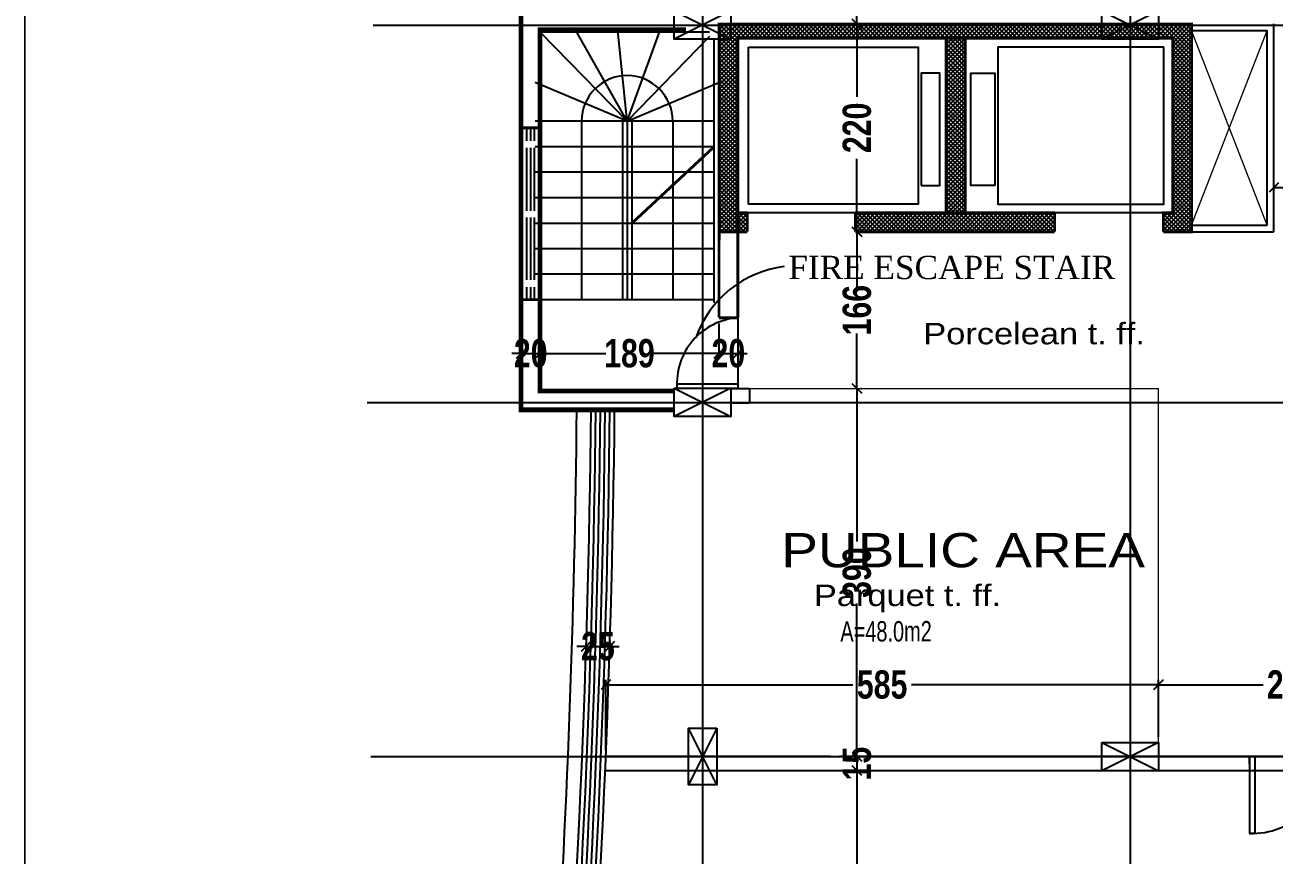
# Model space of a CAD drawing. Extents: x 285329 to 658348, y -83126 to -16980.
# Drawn here: x 353616 to 354939, y -41452 to -40573 of the extents above; entities that cross this region are included whole.
import ezdxf

# ---------------------------------------------------------------- set-up
doc = ezdxf.new("R2010")
doc.units = 0
doc.layers.get('0').update_dxf_attribs({"linetype": 'CONTINUOUS'})
doc.layers.get('DEFPOINTS').update_dxf_attribs({"color": 9, "linetype": 'CONTINUOUS'})
for name, color, linetype, lineweight in [('A-text finishing', 6, 'CONTINUOUS', 13), ('A-text function', 30, 'CONTINUOUS', 20), ('VIS', 8, 'CONTINUOUS', 18)]:
    doc.layers.add(name, color=color, linetype=linetype, lineweight=lineweight)
for name, color, linetype in [('AXIS', 1, 'CONTINUOUS'), ('COLUMN', 5, 'CONTINUOUS'), ('FURNITURE', 4, 'CONTINUOUS'), ('TEXT', 3, 'CONTINUOUS'), ('WALL', 7, 'CONTINUOUS'), ('WALL1', 2, 'CONTINUOUS')]:
    doc.layers.add(name, color=color, linetype=linetype)
doc.styles.add('ARIAL', font='BOD_CB.TTF', dxfattribs={"width": 1.2})
doc.styles.add('CITYBLUEPRINT', font='cityb___.ttf', dxfattribs={"width": 0.8})
doc.styles.get("Standard").update_dxf_attribs({"font": 'sanss___.ttf', "height": 15})
doc.styles.add('style2', font='romantic.ttf', dxfattribs={"height": 50})
doc.dimstyles.new('50', dxfattribs={"dimtxt": 30, "dimasz": 10, "dimexe": 5, "dimexo": 6, "dimgap": 5, "dimtad": 0, "dimdec": 0, "dimdsep": 46, "dimtxsty": 'CITYBLUEPRINT', "dimblk1": 'OBLIQUE', "dimblk2": 'OBLIQUE', "dimsah": 1, "dimcen": 0.05, "dimdle": 0.03, "dimclre": 22, "dimclrt": 7, "dimadec": 0, "dimazin": 0, "dimtfac": 1, "dimtdec": 0, "dimtix": 1, "dimtmove": 0, "dimatfit": 3, "dimldrblk": 'OBLIQUE', "dimfxl": 1, "dimtolj": 1, "dimtzin": 0, "dimarcsym": 0})

# ---------------------------------------------------------------- blocks, each defined once
blk = doc.blocks.new('COLUMN')
at = {"layer": 'AXIS'}
for p, q in [((236924.7, -9644.3), (236984.7, -9674.3)), ((236984.7, -9644.3), (236924.7, -9674.3))]:
    blk.add_line(p, q, dxfattribs=at)
at = {"layer": 'COLUMN'}
blk.add_lwpolyline([(236924.7, -9644.3), (236984.7, -9644.3), (236984.7, -9674.3), (236924.7, -9674.3)], close=True, dxfattribs=at)
blk = doc.blocks.new('cbcb')
at = {"layer": 'AXIS'}
for p, q in [((327577.9, -10741.6), (327577.9, -14318.5)), ((328031, -10741.7), (328030.4, -14326.1)), ((327229.2, -12204), (329570.3, -12204)), ((327222.6, -12603.7), (329572, -12603.7)), ((327226.6, -12978.7), (329572, -12978.7))]:
    blk.add_line(p, q, dxfattribs=at)
at = {"layer": 'WALL', "linetype": 'Continuous'}
for p in [(90623.2, -2544.7), (91076, -2544.7), (90623.2, -2944.4), (91075.9, -3319.4)]:
    blk.add_blockref('COLUMN', p, dxfattribs=at)
at = {"layer": 'WALL', "linetype": 'Continuous', "rotation": 270.0000000024456}
blk.add_blockref('COLUMN', (337237.2, 223976), dxfattribs=at)
blk = doc.blocks.new('_Oblique')
at = {"color": 0, "lineweight": -2}
blk.add_line((-0.5, -0.5), (0.5, 0.5), dxfattribs=at)
blk = doc.blocks.new('*D2454')
at = {"layer": 'DEFPOINTS', "color": 0, "linetype": 'Continuous', "lineweight": 5, "transparency": 16777216}
for p in [(354499.2, -41362.7), (354497.1, -42492.1), (354499.8, -42492.1)]:
    blk.add_point(p, dxfattribs=at)
at = {"layer": 'VIS', "color": 22, "linetype": 'Continuous', "lineweight": -2, "transparency": 16777216}
for p, q in [((354493.2, -41362.7), (354492.1, -41362.7)), ((354493.8, -42492.1), (354492.1, -42492.1))]:
    blk.add_line(p, q, dxfattribs=at)
at = {"layer": 'VIS', "color": 0, "linetype": 'Continuous', "lineweight": -2, "transparency": 16777216}
for p, q in [((354497.1, -41362.7), (354497.1, -41899.5)), ((354497.1, -42492.1), (354497.1, -41955.3))]:
    blk.add_line(p, q, dxfattribs=at)
at = {"layer": 'VIS', "color": 0, "linetype": 'Continuous', "lineweight": -2, "transparency": 16777216, "xscale": 10, "yscale": 10, "zscale": 10}
for p, rotation in [((354497.1, -41362.7), 90), ((354497.1, -42492.1), 270)]:
    blk.add_blockref('_Oblique', p, dxfattribs=dict(at, rotation=rotation))
at = {"layer": 'VIS', "color": 7, "linetype": 'Continuous', "lineweight": 5, "transparency": 16777216, "insert": (354497.1, -41927.4), "char_height": 30, "attachment_point": 5, "rotation": 90, "style": 'CITYBLUEPRINT'}
blk.add_mtext('\\A1;1129', dxfattribs=at)
blk = doc.blocks.new('*D2482')
at = {"layer": 'DEFPOINTS', "color": 0, "linetype": 'Continuous', "lineweight": 5, "transparency": 16777216}
for p in [(354141.7, -40924.5), (354161.5, -40920.8), (354161.5, -40924.5)]:
    blk.add_point(p, dxfattribs=at)
at = {"layer": 'VIS', "color": 22, "linetype": 'Continuous', "lineweight": -2, "transparency": 16777216}
for p, q in [((354141.7, -40918.5), (354141.7, -40915.8)), ((354161.5, -40918.5), (354161.5, -40915.8))]:
    blk.add_line(p, q, dxfattribs=at)
at = {"layer": 'VIS', "color": 0, "linetype": 'Continuous', "lineweight": -2, "transparency": 16777216}
for p, q in [((354141.7, -40920.8), (354131.7, -40920.8)), ((354141.7, -40920.8), (354161.5, -40920.8)), ((354161.5, -40920.8), (354171.5, -40920.8))]:
    blk.add_line(p, q, dxfattribs=at)
at = {"layer": 'VIS', "color": 0, "linetype": 'Continuous', "lineweight": -2, "transparency": 16777216, "xscale": 10, "yscale": 10, "zscale": 10}
blk.add_blockref('_Oblique', (354141.7, -40920.8), dxfattribs=at)
at = {"layer": 'VIS', "color": 0, "linetype": 'Continuous', "lineweight": -2, "transparency": 16777216, "xscale": 10, "yscale": 10, "zscale": 10, "rotation": 180}
blk.add_blockref('_Oblique', (354161.5, -40920.8), dxfattribs=at)
at = {"layer": 'VIS', "color": 7, "linetype": 'Continuous', "lineweight": 5, "transparency": 16777216, "insert": (354151.6, -40920.8), "char_height": 30, "attachment_point": 5, "style": 'CITYBLUEPRINT'}
blk.add_mtext('\\A1;20', dxfattribs=at)
blk = doc.blocks.new('*D2483')
at = {"layer": 'DEFPOINTS', "color": 0, "linetype": 'Continuous', "lineweight": 5, "transparency": 16777216}
for p in [(354350.9, -40883.1), (354161.5, -40924.5), (354350.9, -40920.8)]:
    blk.add_point(p, dxfattribs=at)
at = {"layer": 'VIS', "color": 22, "linetype": 'Continuous', "lineweight": -2, "transparency": 16777216}
for p, q in [((354350.9, -40889.1), (354350.9, -40925.8)), ((354161.5, -40918.5), (354161.5, -40915.8))]:
    blk.add_line(p, q, dxfattribs=at)
at = {"layer": 'VIS', "color": 0, "linetype": 'Continuous', "lineweight": -2, "transparency": 16777216}
for p, q in [((354161.5, -40920.8), (354231.1, -40920.8)), ((354350.9, -40920.8), (354281.3, -40920.8))]:
    blk.add_line(p, q, dxfattribs=at)
at = {"layer": 'VIS', "color": 0, "linetype": 'Continuous', "lineweight": -2, "transparency": 16777216, "xscale": 10, "yscale": 10, "zscale": 10, "rotation": 180}
blk.add_blockref('_Oblique', (354161.5, -40920.8), dxfattribs=at)
at = {"layer": 'VIS', "color": 0, "linetype": 'Continuous', "lineweight": -2, "transparency": 16777216, "xscale": 10, "yscale": 10, "zscale": 10}
blk.add_blockref('_Oblique', (354350.9, -40920.8), dxfattribs=at)
at = {"layer": 'VIS', "color": 7, "linetype": 'Continuous', "lineweight": 5, "transparency": 16777216, "insert": (354256.2, -40920.8), "char_height": 30, "attachment_point": 5, "style": 'CITYBLUEPRINT'}
blk.add_mtext('\\A1;189', dxfattribs=at)
blk = doc.blocks.new('*D2484')
at = {"layer": 'DEFPOINTS', "color": 0, "linetype": 'Continuous', "lineweight": 5, "transparency": 16777216}
for p in [(354350.9, -40883.1), (354370.9, -40883.1), (354370.9, -40920.8)]:
    blk.add_point(p, dxfattribs=at)
at = {"layer": 'VIS', "color": 22, "linetype": 'Continuous', "lineweight": -2, "transparency": 16777216}
for p, q in [((354350.9, -40889.1), (354350.9, -40925.8)), ((354370.9, -40889.1), (354370.9, -40925.8))]:
    blk.add_line(p, q, dxfattribs=at)
at = {"layer": 'VIS', "color": 0, "linetype": 'Continuous', "lineweight": -2, "transparency": 16777216}
for p, q in [((354350.9, -40920.8), (354340.9, -40920.8)), ((354350.9, -40920.8), (354370.9, -40920.8)), ((354370.9, -40920.8), (354380.9, -40920.8))]:
    blk.add_line(p, q, dxfattribs=at)
at = {"layer": 'VIS', "color": 0, "linetype": 'Continuous', "lineweight": -2, "transparency": 16777216, "xscale": 10, "yscale": 10, "zscale": 10}
blk.add_blockref('_Oblique', (354350.9, -40920.8), dxfattribs=at)
at = {"layer": 'VIS', "color": 0, "linetype": 'Continuous', "lineweight": -2, "transparency": 16777216, "xscale": 10, "yscale": 10, "zscale": 10, "rotation": 180}
blk.add_blockref('_Oblique', (354370.9, -40920.8), dxfattribs=at)
at = {"layer": 'VIS', "color": 7, "linetype": 'Continuous', "lineweight": 5, "transparency": 16777216, "insert": (354360.9, -40920.8), "char_height": 30, "attachment_point": 5, "style": 'CITYBLUEPRINT'}
blk.add_mtext('\\A1;20', dxfattribs=at)
blk = doc.blocks.new('*D2486')
at = {"layer": 'DEFPOINTS', "color": 0, "linetype": 'Continuous', "lineweight": 5, "transparency": 16777216}
for p in [(354210.3, -41230.2), (354235.3, -41231), (354235.3, -41231)]:
    blk.add_point(p, dxfattribs=at)
at = {"layer": 'VIS', "color": 0, "linetype": 'Continuous', "lineweight": -2, "transparency": 16777216}
for p, q in [((354210.3, -41231), (354200.3, -41231)), ((354210.3, -41231), (354235.3, -41231)), ((354235.3, -41231), (354245.3, -41231))]:
    blk.add_line(p, q, dxfattribs=at)
at = {"layer": 'VIS', "color": 22, "linetype": 'Continuous', "lineweight": -2, "transparency": 16777216}
for p, q in [((354235.3, -41225), (354235.3, -41226)), ((354210.3, -41236.2), (354210.3, -41236))]:
    blk.add_line(p, q, dxfattribs=at)
at = {"layer": 'VIS', "color": 0, "linetype": 'Continuous', "lineweight": -2, "transparency": 16777216, "xscale": 10, "yscale": 10, "zscale": 10}
blk.add_blockref('_Oblique', (354210.3, -41231), dxfattribs=at)
at = {"layer": 'VIS', "color": 0, "linetype": 'Continuous', "lineweight": -2, "transparency": 16777216, "xscale": 10, "yscale": 10, "zscale": 10, "rotation": 180}
blk.add_blockref('_Oblique', (354235.3, -41231), dxfattribs=at)
at = {"layer": 'VIS', "color": 7, "linetype": 'Continuous', "lineweight": 5, "transparency": 16777216, "insert": (354222.8, -41231), "char_height": 30, "attachment_point": 5, "style": 'CITYBLUEPRINT'}
blk.add_mtext('\\A1;25', dxfattribs=at)
blk = doc.blocks.new('uyu')
at = {"layer": 'AXIS'}
h = blk.add_hatch(dxfattribs=at)
h.set_pattern_fill('ANSI37', color=256, style=0)
h.paths.add_polyline_path([(334939.2, -40599.4), (334939.2, -40799.5), (334939.2, -40819.5), (334969.2, -40819.5), (334969.2, -40799.5), (334959.2, -40799.5), (334959.2, -40614.4), (335419.7, -40614.4), (335419.7, -40799.5), (335409.7, -40799.5), (335409.7, -40819.5), (335439.7, -40819.5), (335439.7, -40599.4), (335404.7, -40599.4)])
h.paths.add_polyline_path([(335179.6, -40799.5), (335200, -40799.5), (335200, -40614.4), (335179.6, -40614.4)], flags=17)
h.paths.add_polyline_path([(335294.7, -40819.5), (335294.7, -40799.5), (335083.7, -40799.5), (335083.7, -40819.5)], flags=17)
at = {"layer": 'FURNITURE'}
for p, q in [((335083.7, -40799.5), (334969.2, -40799.5)), ((335409.7, -40799.5), (335294.7, -40799.5))]:
    blk.add_line(p, q, dxfattribs=at)
at = {"layer": 'FURNITURE', "ltscale": 3}
for points in [[(334970.6, -40623.9), (335150.3, -40623.9), (335150.3, -40790.4), (334970.6, -40790.4)], [(335410.3, -40623.9), (335234.6, -40623.9), (335234.6, -40790.4), (335410.3, -40790.4)], [(335153.2, -40770.5), (335173, -40770.5), (335173, -40651.6), (335153.2, -40651.6)], [(335231.2, -40770.5), (335205.9, -40770.5), (335205.9, -40651.6), (335231.2, -40651.6)]]:
    blk.add_lwpolyline(points, close=True, dxfattribs=at)
at = {"layer": 'WALL', "ltscale": 3}
blk.add_line((334964.2, -40599.4), (335344.7, -40599.4), dxfattribs=at)
blk.add_line((334964.2, -40599.4), (335344.7, -40599.4), dxfattribs=at)
blk.add_line((334964.2, -40599.4), (335344.7, -40599.4), dxfattribs=at)
at = {"layer": 'WALL', "linetype": 'Continuous', "const_width": 3}
for points in [[(334939.2, -40799.5), (334939.2, -40799.5), (334939.2, -40599.4), (335404.7, -40599.4)], [(334964.2, -40599.4), (335344.7, -40599.4)], [(334964.2, -40599.4), (335344.7, -40599.4)], [(335404.7, -40599.4), (335439.7, -40599.4), (335439.7, -40819.5), (335409.7, -40819.5)], [(334969.2, -40819.5), (334939.2, -40819.5), (334939.2, -40614.4)], [(334959.2, -40614.4), (334959.2, -40799.5)], [(334959.2, -40614.4), (335419.7, -40614.4), (335419.7, -40799.5), (335409.7, -40799.5)], [(334969.2, -40799.5), (334959.2, -40799.5), (334959.2, -40614.4)], [(335179.6, -40614.4), (335179.6, -40799.5)], [(335200, -40614.4), (335200, -40799.5)], [(334959.2, -40799.5), (334969.2, -40799.5)], [(334969.2, -40799.5), (334969.2, -40819.5)], [(335294.7, -40799.5), (335083.7, -40799.5)], [(335083.7, -40799.5), (335083.7, -40819.5)], [(335294.7, -40799.5), (335294.7, -40819.5)], [(335409.7, -40799.5), (335409.7, -40819.5)], [(335419.7, -40799.5), (335409.7, -40799.5), (335409.7, -40819.5)], [(335294.7, -40819.5), (335083.7, -40819.5)]]:
    blk.add_lwpolyline(points, dxfattribs=at)
blk = doc.blocks.new('*D2741')
at = {"layer": 'DEFPOINTS', "color": 0, "linetype": 'Continuous', "lineweight": 5, "transparency": 16777216}
for p in [(355099.3, -40745.1), (354938.4, -40792), (355099.3, -40792)]:
    blk.add_point(p, dxfattribs=at)
at = {"layer": 'VIS', "color": 22, "linetype": 'Continuous', "lineweight": -2, "transparency": 16777216}
for p, q in [((354938.4, -40786), (354938.4, -40740.1)), ((355099.3, -40786), (355099.3, -40740.1))]:
    blk.add_line(p, q, dxfattribs=at)
at = {"layer": 'VIS', "color": 0, "linetype": 'Continuous', "lineweight": -2, "transparency": 16777216}
for p, q in [((354938.4, -40745.1), (355000.4, -40745.1)), ((355099.3, -40745.1), (355037.4, -40745.1))]:
    blk.add_line(p, q, dxfattribs=at)
at = {"layer": 'VIS', "color": 0, "linetype": 'Continuous', "lineweight": -2, "transparency": 16777216, "xscale": 10, "yscale": 10, "zscale": 10, "rotation": 180}
blk.add_blockref('_Oblique', (354938.4, -40745.1), dxfattribs=at)
at = {"layer": 'VIS', "color": 0, "linetype": 'Continuous', "lineweight": -2, "transparency": 16777216, "xscale": 10, "yscale": 10, "zscale": 10}
blk.add_blockref('_Oblique', (355099.3, -40745.1), dxfattribs=at)
at = {"layer": 'VIS', "color": 7, "linetype": 'Continuous', "lineweight": 5, "transparency": 16777216, "insert": (355018.9, -40745.1), "char_height": 30, "attachment_point": 5, "style": 'CITYBLUEPRINT'}
blk.add_mtext('\\A1;161', dxfattribs=at)
blk = doc.blocks.new('*D2786')
at = {"layer": 'DEFPOINTS', "color": 0, "linetype": 'Continuous', "lineweight": 5, "transparency": 16777216}
for p in [(354572.6, -40270), (354497.1, -40571.9), (354522.2, -40571.9)]:
    blk.add_point(p, dxfattribs=at)
at = {"layer": 'VIS', "color": 22, "linetype": 'Continuous', "lineweight": -2, "transparency": 16777216}
for p, q in [((354566.6, -40270), (354492.1, -40270)), ((354516.2, -40571.9), (354492.1, -40571.9))]:
    blk.add_line(p, q, dxfattribs=at)
at = {"layer": 'VIS', "color": 0, "linetype": 'Continuous', "lineweight": -2, "transparency": 16777216}
for p, q in [((354497.1, -40270), (354497.1, -40388.3)), ((354497.1, -40571.9), (354497.1, -40453.6))]:
    blk.add_line(p, q, dxfattribs=at)
at = {"layer": 'VIS', "color": 0, "linetype": 'Continuous', "lineweight": -2, "transparency": 16777216, "xscale": 10, "yscale": 10, "zscale": 10}
for p, rotation in [((354497.1, -40270), 90), ((354497.1, -40571.9), 270)]:
    blk.add_blockref('_Oblique', p, dxfattribs=dict(at, rotation=rotation))
at = {"layer": 'VIS', "color": 7, "linetype": 'Continuous', "lineweight": 5, "transparency": 16777216, "insert": (354497.1, -40421), "char_height": 30, "attachment_point": 5, "rotation": 90, "style": 'CITYBLUEPRINT'}
blk.add_mtext('\\A1;302', dxfattribs=at)
blk = doc.blocks.new('*D2787')
at = {"layer": 'DEFPOINTS', "color": 0, "linetype": 'Continuous', "lineweight": 5, "transparency": 16777216}
for p in [(354522.2, -40571.9), (354495.4, -40792), (354497.1, -40792)]:
    blk.add_point(p, dxfattribs=at)
at = {"layer": 'VIS', "color": 22, "linetype": 'Continuous', "lineweight": -2, "transparency": 16777216}
for p, q in [((354516.2, -40571.9), (354492.1, -40571.9)), ((354501.4, -40792), (354502.1, -40792))]:
    blk.add_line(p, q, dxfattribs=at)
at = {"layer": 'VIS', "color": 0, "linetype": 'Continuous', "lineweight": -2, "transparency": 16777216}
for p, q in [((354497.1, -40571.9), (354497.1, -40649.1)), ((354497.1, -40792), (354497.1, -40714.8))]:
    blk.add_line(p, q, dxfattribs=at)
at = {"layer": 'VIS', "color": 0, "linetype": 'Continuous', "lineweight": -2, "transparency": 16777216, "xscale": 10, "yscale": 10, "zscale": 10}
for p, rotation in [((354497.1, -40571.9), 90), ((354497.1, -40792), 270)]:
    blk.add_blockref('_Oblique', p, dxfattribs=dict(at, rotation=rotation))
at = {"layer": 'VIS', "color": 7, "linetype": 'Continuous', "lineweight": 5, "transparency": 16777216, "insert": (354497.1, -40681.9), "char_height": 30, "attachment_point": 5, "rotation": 90, "style": 'CITYBLUEPRINT'}
blk.add_mtext('\\A1;220', dxfattribs=at)
blk = doc.blocks.new('*D2788')
at = {"layer": 'DEFPOINTS', "color": 0, "linetype": 'Continuous', "lineweight": 5, "transparency": 16777216}
for p in [(354495.4, -40792), (354495.4, -40958), (354497.1, -40958)]:
    blk.add_point(p, dxfattribs=at)
at = {"layer": 'VIS', "color": 0, "linetype": 'Continuous', "lineweight": -2, "transparency": 16777216}
for p, q in [((354497.1, -40791.9), (354497.1, -40850.2)), ((354497.1, -40958), (354497.1, -40899.8))]:
    blk.add_line(p, q, dxfattribs=at)
at = {"layer": 'VIS', "color": 22, "linetype": 'Continuous', "lineweight": -2, "transparency": 16777216}
for p, q in [((354501.4, -40792), (354502.1, -40792)), ((354501.4, -40958), (354502.1, -40958))]:
    blk.add_line(p, q, dxfattribs=at)
at = {"layer": 'VIS', "color": 0, "linetype": 'Continuous', "lineweight": -2, "transparency": 16777216, "xscale": 10, "yscale": 10, "zscale": 10}
for p, rotation in [((354497.1, -40792), 90), ((354497.1, -40958), 270)]:
    blk.add_blockref('_Oblique', p, dxfattribs=dict(at, rotation=rotation))
at = {"layer": 'VIS', "color": 7, "linetype": 'Continuous', "lineweight": 5, "transparency": 16777216, "insert": (354497.1, -40875), "char_height": 30, "attachment_point": 5, "rotation": 90, "style": 'CITYBLUEPRINT'}
blk.add_mtext('\\A1;166', dxfattribs=at)
blk = doc.blocks.new('*D2789')
at = {"layer": 'DEFPOINTS', "color": 0, "linetype": 'Continuous', "lineweight": 5, "transparency": 16777216}
for p in [(354495.4, -40958), (354495.4, -41347.7), (354497.1, -41347.7)]:
    blk.add_point(p, dxfattribs=at)
at = {"layer": 'VIS', "color": 0, "linetype": 'Continuous', "lineweight": -2, "transparency": 16777216}
for p, q in [((354497.1, -40958), (354497.1, -41120.1)), ((354497.1, -41347.7), (354497.1, -41185.7))]:
    blk.add_line(p, q, dxfattribs=at)
at = {"layer": 'VIS', "color": 22, "linetype": 'Continuous', "lineweight": -2, "transparency": 16777216}
for p, q in [((354501.4, -40958), (354502.1, -40958)), ((354501.4, -41347.7), (354502.1, -41347.7))]:
    blk.add_line(p, q, dxfattribs=at)
at = {"layer": 'VIS', "color": 0, "linetype": 'Continuous', "lineweight": -2, "transparency": 16777216, "xscale": 10, "yscale": 10, "zscale": 10}
for p, rotation in [((354497.1, -40958), 90), ((354497.1, -41347.7), 270)]:
    blk.add_blockref('_Oblique', p, dxfattribs=dict(at, rotation=rotation))
at = {"layer": 'VIS', "color": 7, "linetype": 'Continuous', "lineweight": 5, "transparency": 16777216, "insert": (354497.1, -41152.9), "char_height": 30, "attachment_point": 5, "rotation": 90, "style": 'CITYBLUEPRINT'}
blk.add_mtext('\\A1;390', dxfattribs=at)
blk = doc.blocks.new('*D2790')
at = {"layer": 'DEFPOINTS', "color": 0, "linetype": 'Continuous', "lineweight": 5, "transparency": 16777216}
for p in [(354495.4, -41347.7), (354495.4, -41362.7), (354497.1, -41362.7)]:
    blk.add_point(p, dxfattribs=at)
at = {"layer": 'VIS', "color": 0, "linetype": 'Continuous', "lineweight": -2, "transparency": 16777216}
for p, q in [((354497.1, -41347.7), (354497.1, -41337.7)), ((354497.1, -41347.7), (354497.1, -41362.7)), ((354497.1, -41362.7), (354497.1, -41372.7))]:
    blk.add_line(p, q, dxfattribs=at)
at = {"layer": 'VIS', "color": 22, "linetype": 'Continuous', "lineweight": -2, "transparency": 16777216}
for p, q in [((354501.4, -41347.7), (354502.1, -41347.7)), ((354501.4, -41362.7), (354502.1, -41362.7))]:
    blk.add_line(p, q, dxfattribs=at)
at = {"layer": 'VIS', "color": 0, "linetype": 'Continuous', "lineweight": -2, "transparency": 16777216, "xscale": 10, "yscale": 10, "zscale": 10}
for p, rotation in [((354497.1, -41347.7), 270), ((354497.1, -41362.7), 90)]:
    blk.add_blockref('_Oblique', p, dxfattribs=dict(at, rotation=rotation))
at = {"layer": 'VIS', "color": 7, "linetype": 'Continuous', "lineweight": 5, "transparency": 16777216, "insert": (354497.1, -41355.2), "char_height": 30, "attachment_point": 5, "rotation": 90, "style": 'CITYBLUEPRINT'}
blk.add_mtext('\\A1;15', dxfattribs=at)
blk = doc.blocks.new('*D2806')
at = {"layer": 'DEFPOINTS', "color": 0, "linetype": 'Continuous', "lineweight": 5, "transparency": 16777216}
for p in [(354816.3, -41271.6), (354816.3, -41332.7), (354231.1, -41347.7)]:
    blk.add_point(p, dxfattribs=at)
at = {"layer": 'VIS', "color": 22, "linetype": 'Continuous', "lineweight": -2, "transparency": 16777216}
for p, q in [((354231.1, -41341.7), (354231.1, -41266.6)), ((354816.3, -41326.7), (354816.3, -41266.6))]:
    blk.add_line(p, q, dxfattribs=at)
at = {"layer": 'VIS', "color": 0, "linetype": 'Continuous', "lineweight": -2, "transparency": 16777216}
for p, q in [((354231.1, -41271.6), (354492.7, -41271.6)), ((354816.4, -41271.6), (354554.8, -41271.6))]:
    blk.add_line(p, q, dxfattribs=at)
at = {"layer": 'VIS', "color": 0, "linetype": 'Continuous', "lineweight": -2, "transparency": 16777216, "xscale": 10, "yscale": 10, "zscale": 10, "rotation": 180}
blk.add_blockref('_Oblique', (354231.1, -41271.6), dxfattribs=at)
at = {"layer": 'VIS', "color": 0, "linetype": 'Continuous', "lineweight": -2, "transparency": 16777216, "xscale": 10, "yscale": 10, "zscale": 10}
blk.add_blockref('_Oblique', (354816.3, -41271.6), dxfattribs=at)
at = {"layer": 'VIS', "color": 7, "linetype": 'Continuous', "lineweight": 5, "transparency": 16777216, "insert": (354523.7, -41271.6), "char_height": 30, "attachment_point": 5, "style": 'CITYBLUEPRINT'}
blk.add_mtext('\\A1;585', dxfattribs=at)
blk = doc.blocks.new('*D2807')
at = {"layer": 'DEFPOINTS', "color": 0, "linetype": 'Continuous', "lineweight": 5, "transparency": 16777216}
for p in [(355099.3, -41271.6), (354816.3, -41332.7), (355099.3, -41347.7)]:
    blk.add_point(p, dxfattribs=at)
at = {"layer": 'VIS', "color": 22, "linetype": 'Continuous', "lineweight": -2, "transparency": 16777216}
for p, q in [((354816.3, -41326.7), (354816.3, -41266.6)), ((355099.3, -41341.7), (355099.3, -41266.6))]:
    blk.add_line(p, q, dxfattribs=at)
at = {"layer": 'VIS', "color": 0, "linetype": 'Continuous', "lineweight": -2, "transparency": 16777216}
for p, q in [((354816.3, -41271.6), (354927.2, -41271.6)), ((355099.3, -41271.6), (354988.5, -41271.6))]:
    blk.add_line(p, q, dxfattribs=at)
at = {"layer": 'VIS', "color": 0, "linetype": 'Continuous', "lineweight": -2, "transparency": 16777216, "xscale": 10, "yscale": 10, "zscale": 10, "rotation": 180}
blk.add_blockref('_Oblique', (354816.3, -41271.6), dxfattribs=at)
at = {"layer": 'VIS', "color": 0, "linetype": 'Continuous', "lineweight": -2, "transparency": 16777216, "xscale": 10, "yscale": 10, "zscale": 10}
blk.add_blockref('_Oblique', (355099.3, -41271.6), dxfattribs=at)
at = {"layer": 'VIS', "color": 7, "linetype": 'Continuous', "lineweight": 5, "transparency": 16777216, "insert": (354957.8, -41271.6), "char_height": 30, "attachment_point": 5, "style": 'CITYBLUEPRINT'}
blk.add_mtext('\\A1;283', dxfattribs=at)

msp = doc.modelspace()

# ---------------------------------------------------------------- linework, layer by layer
at = {"layer": 'AXIS'}
msp.add_line((355036.64, -41347.71), (354918.55, -41347.71), dxfattribs=at)
at = {"layer": 'COLUMN', "linetype": 'Continuous', "lineweight": 5}
msp.add_lwpolyline([(356566.17, -38852.78), (356566.17, -43052.78), (353616.17, -43052.78), (353616.17, -38852.78)], close=True, dxfattribs=at)
at = {"layer": 'FURNITURE', "ltscale": 3}
for p, q in [((354161.48, -40580.51), (354253.7, -40674.87)), ((354253.7, -40674.87), (354197.77, -40575.51)), ((354253.7, -40674.87), (354243.7, -40575.51)), ((354253.7, -40674.87), (354289.62, -40575.51)), ((354340.91, -40585.12), (354253.7, -40674.87)), ((354253.7, -40674.87), (354156.48, -40634.04)), ((354253.7, -40674.87), (354350.91, -40634.04)), ((354345.91, -40674.87), (354156.48, -40674.87)), ((354248.7, -40674.87), (354248.7, -40863.87)), ((354253.7, -40674.87), (354253.7, -40863.87)), ((354258.7, -40674.87), (354258.7, -40863.87)), ((354147.25, -40683.09), (354147.25, -40695.7)), ((354155.25, -40683.09), (354155.25, -40695.7)), ((354147.25, -40703.2), (354147.25, -40769.65)), ((354155.25, -40703.2), (354155.25, -40769.65)), ((354345.91, -40701.87), (354156.48, -40701.87)), ((354345.91, -40728.87), (354156.48, -40728.87)), ((354345.91, -40756.1), (354156.48, -40755.87)), ((354147.25, -40776.84), (354147.25, -40842.84)), ((354155.25, -40776.84), (354155.25, -40842.84)), ((354345.88, -40783.33), (354156.45, -40783.09)), ((354345.91, -40810.1), (354156.48, -40809.87)), ((354345.91, -40836.87), (354156.48, -40836.87)), ((354147.25, -40850.48), (354147.25, -40862.68)), ((354155.25, -40850.48), (354155.25, -40862.68)), ((354345.91, -40863.87), (354156.48, -40863.87)), ((354370.91, -40883.09), (354370.91, -40958.01))]:
    msp.add_line(p, q, dxfattribs=at)
at = {"layer": 'FURNITURE'}
msp.add_line((354912.55, -41347.71), (354912.55, -41429.02), dxfattribs=at)
at = {"layer": 'FURNITURE', "linetype": 'Continuous', "flags": 128}
msp.add_lwpolyline([(354370.91, -40958.01), (354306.61, -40958.01), (354306.61, -40953.01), (354370.91, -40953.01), (354370.91, -40958.01)], dxfattribs=at)
at = {"layer": 'FURNITURE', "flags": 128}
msp.add_lwpolyline([(354912.55, -41347.71), (354912.55, -41429.02), (354918.55, -41429.02), (354918.55, -41347.71), (354912.55, -41347.71)], dxfattribs=at)
at = {"layer": 'FURNITURE', "linetype": 'Continuous'}
msp.add_arc((354376.08, -40952.58), 69.68, 94.25077, 184.4672, dxfattribs=at)
at = {"layer": 'FURNITURE', "ltscale": 3}
for radius, end in [(11914.27, 359.412432), (11924.27, 359.412925)]:
    msp.add_arc((342311.87, -40858.33), radius, 355.261309, end, dxfattribs=at)
at = {"layer": 'FURNITURE'}
msp.add_arc((354915.38, -41349.38), 79.76, 267.96792, 1.19971, dxfattribs=at)
at = {"layer": 'VIS', "linetype": 'Continuous', "lineweight": 5}
for p, q in [((353616.17, -38608.69), (353616.17, -43858.69)), ((354851.43, -40784.96), (354931.43, -40578.88)), ((354931.43, -40784.96), (354851.43, -40578.88)), ((354383.46, -40958.01), (354816.35, -40958.01)), ((354816.35, -41332.71), (354816.35, -40958.01))]:
    msp.add_line(p, q, dxfattribs=at)
at = {"layer": 'WALL', "linetype": 'Continuous'}
for p, q in [((354938.43, -40791.96), (354938.43, -40571.88)), ((354851.43, -40578.88), (354931.43, -40578.88)), ((354931.43, -40784.96), (354931.43, -40578.88)), ((354205.41, -40674.87), (354205.41, -40863.87)), ((354301.99, -40674.87), (354301.99, -40863.87)), ((354151.25, -40683.09), (354151.25, -40695.7)), ((354151.25, -40703.2), (354151.25, -40769.65)), ((354151.25, -40776.84), (354151.25, -40842.84)), ((354851.43, -40784.96), (354931.43, -40784.96)), ((354851.43, -40791.96), (354938.43, -40791.96)), ((354151.25, -40850.48), (354151.25, -40862.68)), ((354363.01, -40958.01), (354383.46, -40958.01)), ((354383.46, -40958.01), (354383.46, -40973.01)), ((354363.01, -40973.01), (354383.46, -40973.01)), ((354468.67, -41347.71), (354231.1, -41347.71)), ((354468.67, -41347.71), (354463.67, -41347.71)), ((354912.55, -41347.71), (354478.67, -41347.71)), ((355982.48, -41347.71), (354912.55, -41347.71)), ((354912.55, -41347.71), (354912.55, -41362.71)), ((354912.55, -41362.71), (354230.47, -41362.71)), ((355982.48, -41362.71), (354912.55, -41362.71))]:
    msp.add_line(p, q, dxfattribs=at)
at = {"layer": 'WALL', "ltscale": 3}
msp.add_line((354912.55, -41355.61), (354912.55, -41347.71), dxfattribs=at)
at = {"layer": 'WALL', "linetype": 'Continuous', "ltscale": 3, "const_width": 5}
for points in [[(354315.91, -40558.01), (354141.48, -40558.01), (354141.48, -40980.51), (354303.59, -40980.51)], [(354315.91, -40578.01), (354161.48, -40578.01), (354161.48, -40960.51), (354303.59, -40960.51)]]:
    msp.add_lwpolyline(points, dxfattribs=at)
at = {"layer": 'WALL', "linetype": 'Continuous', "ltscale": 3}
for points in [[(354340.91, -40580.51), (354161.48, -40580.51), (354161.48, -40960.51), (354303.59, -40960.51)], [(354345.91, -40866.89), (354345.91, -40588.01)], [(354350.91, -40866.89), (354350.91, -40588.01)]]:
    msp.add_lwpolyline(points, dxfattribs=at)
at = {"layer": 'WALL', "linetype": 'Continuous', "const_width": 3}
for points in [[(354141.48, -40681.9), (354161.48, -40681.9)], [(354345.91, -40701.87), (354258.7, -40782.99)], [(354351.15, -40768.01), (354350.91, -40883.09)], [(354370.91, -40768.01), (354370.91, -40883.09)], [(354141.48, -40863.87), (354161.48, -40863.87)], [(354370.91, -40883.09), (354350.91, -40883.09)]]:
    msp.add_lwpolyline(points, dxfattribs=at)
at = {"layer": 'WALL', "linetype": 'Continuous'}
for centre, radius, start, end in [((354253.7, -40674.87), 48.29, 0, 180), ((354434.12, -40942.13), 114.22, 97.13892, 160.66217)]:
    msp.add_arc(centre, radius, start, end, dxfattribs=at)
at = {"layer": 'WALL1'}
for centre, radius, start, end in [((342291.87, -40858.33), 11909.27, 353.150861, 359.412185), ((342291.87, -40858.33), 11924.27, 355.261309, 359.412925), ((342311.87, -40858.33), 11909.27, 355.255327, 359.412185), ((342311.87, -40858.33), 11919.27, 355.261309, 359.412678), ((342311.87, -40858.33), 11929.27, 355.261309, 359.413171)]:
    msp.add_arc(centre, radius, start, end, dxfattribs=at)

# ---------------------------------------------------------------- block references
at = {"layer": 'VIS', "linetype": 'Continuous', "lineweight": 5}
for name, p in [('cbcb', (26755.73, -28369.04)), ('uyu', (19411.72, 27.55))]:
    msp.add_blockref(name, p, dxfattribs=at)

# ---------------------------------------------------------------- texts
at = {"layer": 'A-text finishing', "style": 'ARIAL', "width": 1.2}
for s, p in [('Porcelean t. ff.', (354567.33, -40911.14)), ('Parquet t. ff.', (354451.49, -41188.31))]:
    msp.add_text(s, height=22.68, dxfattribs=at).set_placement(p)
at = {"layer": 'A-text function', "insert": (354416.93, -41111), "char_height": 36.288, "width": 1099.3541, "attachment_point": 1, "style": 'ARIAL'}
msp.add_mtext('PUBLIC AREA', dxfattribs=at)
at = {"layer": 'TEXT', "width": 0.7}
msp.add_text('A=48.0m2', height=21.6, rotation=0.12695, dxfattribs=at).set_placement((354479.47, -41225.99))
at = {"layer": 'TEXT', "insert": (354770.52, -40817.39), "char_height": 24.696, "width": 410.1463, "attachment_point": 3, "style": 'style2'}
msp.add_mtext('FIRE ESCAPE STAIR', dxfattribs=at)

# ---------------------------------------------------------------- dimensions: what is measured, and where the dimension line sits
at = {"layer": 'VIS', "linetype": 'Continuous', "lineweight": 5}
for base, p1, p2, picture, middle in [((354497.1, -40571.88), (354572.62, -40270.03), (354522.25, -40571.88), '*D2786', (354497.1, -40420.96)), ((354497.1, -40791.96), (354522.25, -40571.88), (354495.45, -40791.96), '*D2787', (354497.1, -40681.92)), ((354497.1, -40958.01), (354495.45, -40791.96), (354495.45, -40958.01), '*D2788', (354497.1, -40874.99)), ((354497.1, -41347.71), (354495.45, -40958.01), (354495.45, -41347.71), '*D2789', (354497.1, -41152.86)), ((354497.1, -41362.71), (354495.45, -41347.71), (354495.45, -41362.71), '*D2790', (354497.1, -41355.21)), ((354497.1, -42492.11), (354499.22, -41362.71), (354499.77, -42492.11), '*D2454', (354497.1, -41927.41))]:
    dim = msp.add_linear_dim(base=base, p1=p1, p2=p2, angle=90, dimstyle='50', override={"dimtmove": 1}, dxfattribs=at)
    dim.commit()
    dim.dimension.update_dxf_attribs({"geometry": picture, "text_midpoint": middle})
for base, p1, p2, picture, middle in [((355099.29, -40745.15), (354938.43, -40791.96), (355099.29, -40791.96), '*D2741', (355018.86, -40745.15)), ((354161.48, -40920.82), (354141.72, -40924.54), (354161.48, -40924.54), '*D2482', (354151.6, -40920.82)), ((354235.32, -41230.97), (354210.34, -41230.19), (354235.32, -41230.97), '*D2486', (354222.83, -41230.97)), ((354816.35, -41271.59), (354231.1, -41347.71), (354816.35, -41332.71), '*D2806', (354523.72, -41271.59))]:
    dim = msp.add_linear_dim(base=base, p1=p1, p2=p2, dimstyle='50', dxfattribs=at)
    dim.commit()
    dim.dimension.update_dxf_attribs({"geometry": picture, "text_midpoint": middle})
for base, p1, p2, picture, middle in [((354350.91, -40920.82), (354161.48, -40924.54), (354350.91, -40883.09), '*D2483', (354256.2, -40920.82)), ((354370.91, -40920.82), (354350.91, -40883.09), (354370.91, -40883.09), '*D2484', (354360.91, -40920.82)), ((355099.29, -41271.59), (354816.35, -41332.71), (355099.29, -41347.71), '*D2807', (354957.82, -41271.59))]:
    dim = msp.add_linear_dim(base=base, p1=p1, p2=p2, dimstyle='50', override={"dimtmove": 1}, dxfattribs=at)
    dim.commit()
    dim.dimension.update_dxf_attribs({"geometry": picture, "text_midpoint": middle})

doc.saveas('drawing.dxf')
